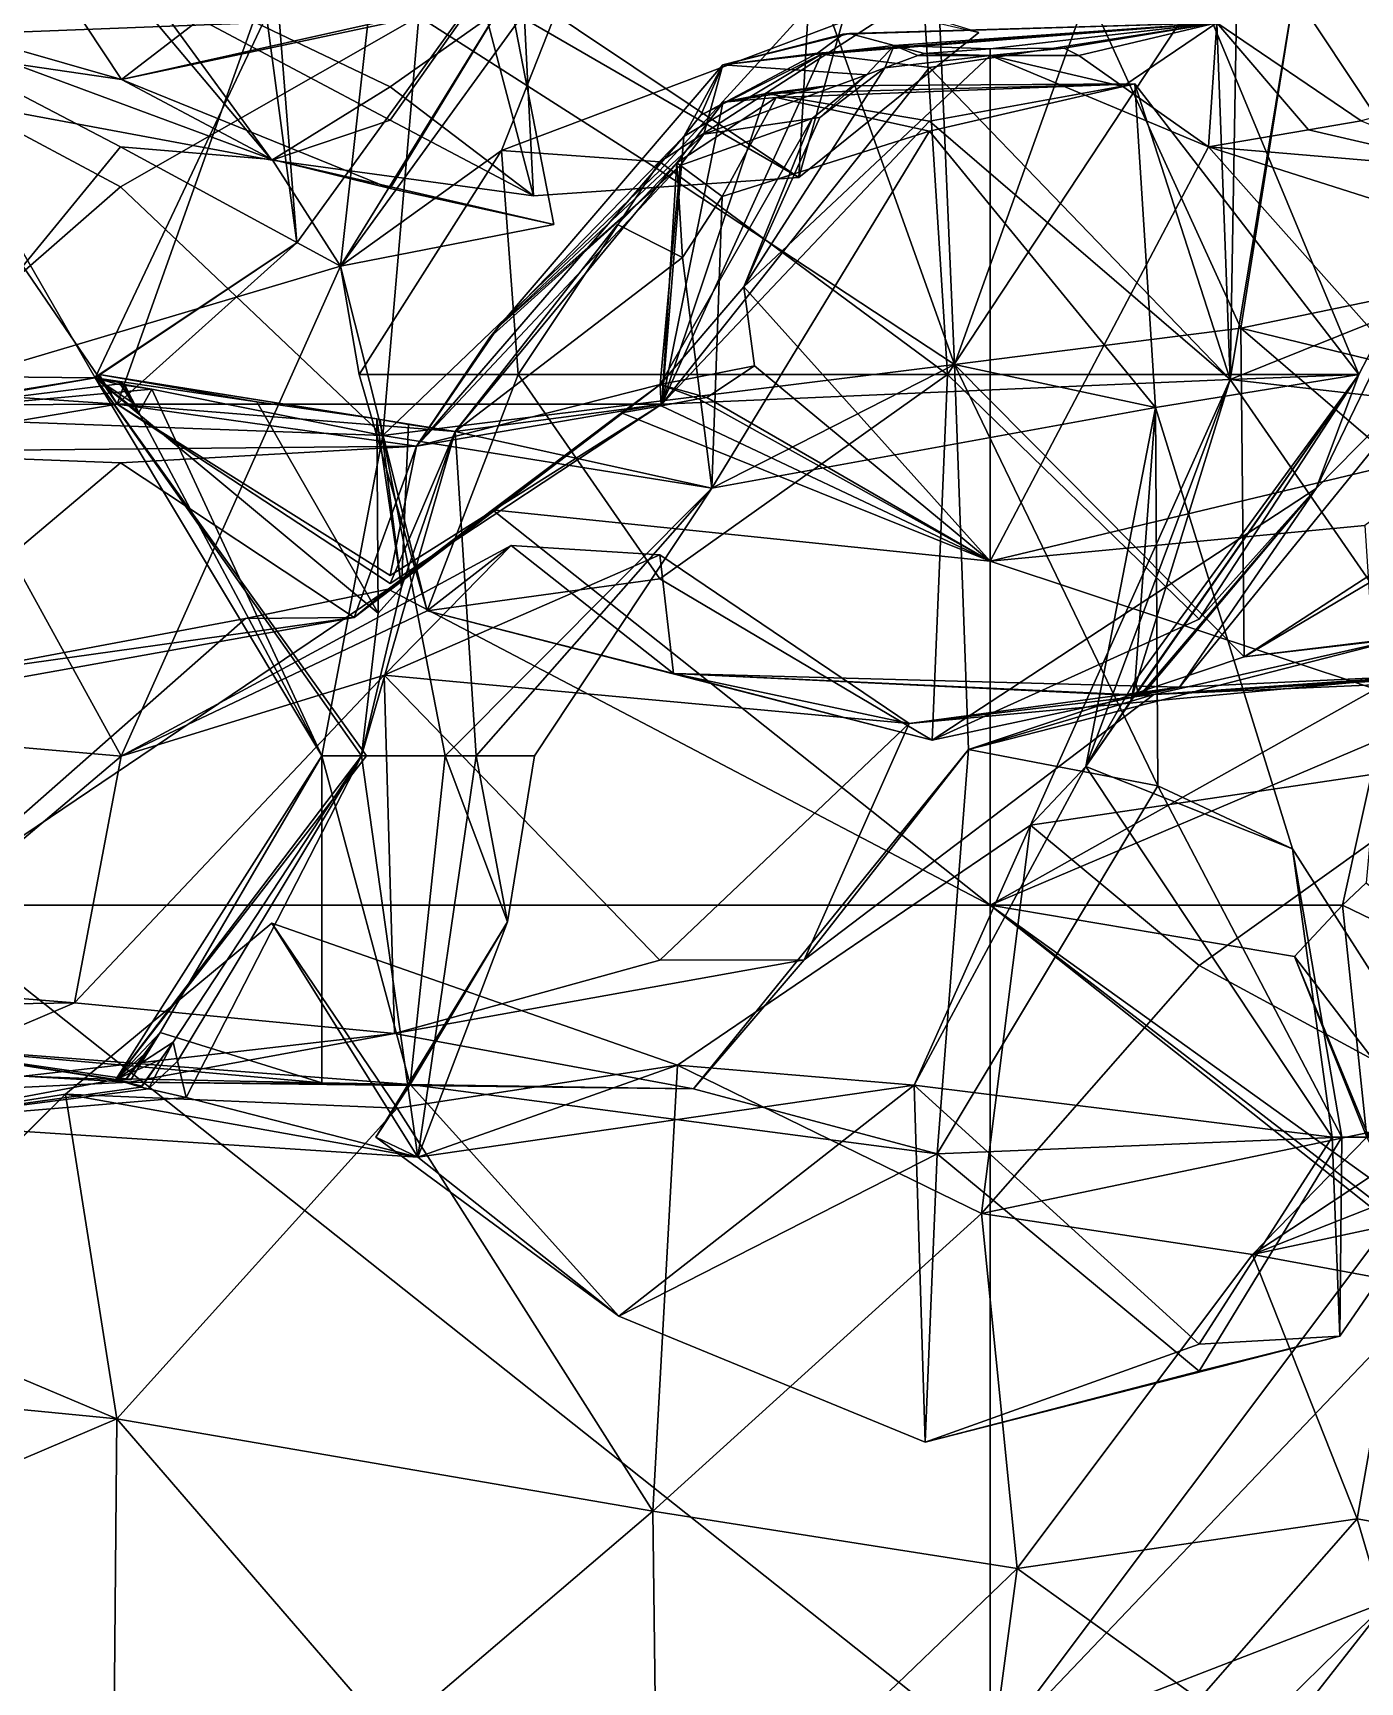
# Model space of a CAD drawing. Extents: x 290083 to 295691, y 4553739 to 4561622.
# Drawn here: x 294225.3 to 294287.3, y 4559273.5 to 4559350.5 of the extents above; entities that cross this region are included whole.
import ezdxf

# ---------------------------------------------------------------- set-up
doc = ezdxf.new("R2010")
doc.units = 0
doc.layers.add('Au_ppm_Pref_-_0_3', color=7, linetype='CONTINUOUS')

msp = doc.modelspace()

# ---------------------------------------------------------------- linework, layer by layer
at = {"layer": 'Au_ppm_Pref_-_0_3'}
for points in [[(294229.424, 4559348.327, 1853.054), (294216.811, 4559367.356, 1853.562), (294215.977, 4559352.185, 1847.342)], [(294229.424, 4559348.327, 1853.054), (294216.43, 4559350.221, 1858.135), (294216.811, 4559367.356, 1853.562)], [(294243.313, 4559351.262, 1858.649), (294229.424, 4559348.327, 1853.054), (294247.553, 4559362.281, 1853.069)], [(294247.517, 4559352.37, 1846.81), (294247.553, 4559362.281, 1853.069), (294229.424, 4559348.327, 1853.054)], [(294229.634, 4559353.88, 1817.091), (294213.847, 4559348.76, 1811.385), (294205.894, 4559356.478, 1816.879)], [(294229.117, 4559353.258, 1806.537), (294205.838, 4559356.217, 1806.048), (294213.847, 4559348.76, 1811.385)], [(294239.642, 4559339.604, 1840.707), (294247.171, 4559345.003, 1835.251), (294251.46, 4559355.916, 1838.547)], [(294241.072, 4559352.37, 1841.191), (294239.642, 4559339.604, 1840.707), (294251.46, 4559355.916, 1838.547)], [(294266.861, 4559352.455, 1835.106), (294251.46, 4559355.916, 1838.547), (294247.171, 4559345.003, 1835.251)], [(294212.635, 4559334.552, 1874.88), (294228.181, 4559334.393, 1871.577), (294216.301, 4559355, 1871.788)], [(294228.181, 4559334.393, 1871.577), (294236.687, 4559352.37, 1873.374), (294216.301, 4559355, 1871.788)], [(294229.634, 4559353.88, 1817.091), (294236.437, 4559344.556, 1811.494), (294213.847, 4559348.76, 1811.385)], [(294248.177, 4559352.37, 1814.424), (294241.962, 4559347.985, 1812.956), (294229.634, 4559353.88, 1817.091)], [(294236.437, 4559344.556, 1811.494), (294229.634, 4559353.88, 1817.091), (294241.962, 4559347.985, 1812.956)], [(294213.847, 4559348.76, 1811.385), (294236.437, 4559344.556, 1811.494), (294229.117, 4559353.258, 1806.537)], [(294236.437, 4559344.556, 1811.494), (294241.962, 4559346.423, 1809.512), (294229.117, 4559353.258, 1806.537)], [(294246.178, 4559352.37, 1809.507), (294229.117, 4559353.258, 1806.537), (294241.962, 4559346.423, 1809.512)], [(294220.013, 4559333.77, 1842.054), (294229.363, 4559345.182, 1843.587), (294215.977, 4559352.185, 1847.342)], [(294215.977, 4559352.185, 1847.342), (294236.462, 4559344.591, 1847.13), (294229.424, 4559348.327, 1853.054)], [(294236.462, 4559344.591, 1847.13), (294215.977, 4559352.185, 1847.342), (294229.363, 4559345.182, 1843.587)], [(294229.213, 4559333.154, 1882.296), (294217.065, 4559350.919, 1883.23), (294236.049, 4559352.37, 1879.978)], [(294228.181, 4559334.393, 1871.577), (294237.613, 4559340.702, 1876.827), (294236.687, 4559352.37, 1873.374)], [(294229.213, 4559333.154, 1882.296), (294236.049, 4559352.37, 1879.978), (294237.613, 4559340.702, 1876.827)], [(294229.424, 4559348.327, 1853.054), (294241.962, 4559343.243, 1850.172), (294247.517, 4559352.37, 1846.81)], [(294237.613, 4559340.702, 1876.827), (294236.049, 4559352.37, 1879.978), (294246.04, 4559352.37, 1876.827)], [(294237.613, 4559340.702, 1876.827), (294246.04, 4559352.37, 1876.827), (294236.687, 4559352.37, 1873.374)], [(294239.642, 4559339.604, 1840.707), (294247.517, 4559352.37, 1846.81), (294249.609, 4559341.556, 1847.13)], [(294247.517, 4559352.37, 1846.81), (294239.642, 4559339.604, 1840.707), (294241.072, 4559352.37, 1841.191)], [(294248.177, 4559352.37, 1814.424), (294248.661, 4559342.896, 1811.494), (294241.962, 4559347.985, 1812.956)], [(294249.609, 4559341.556, 1847.13), (294247.517, 4559352.37, 1846.81), (294241.962, 4559343.243, 1850.172)], [(294248.661, 4559342.896, 1811.494), (294246.178, 4559352.37, 1809.507), (294241.962, 4559346.423, 1809.512)], [(294262.134, 4559352.37, 1861.378), (294254.561, 4559344.079, 1862.184), (294243.313, 4559351.262, 1858.649)], [(294261.064, 4559343.749, 1811.494), (294263.464, 4559352.37, 1809.751), (294246.178, 4559352.37, 1809.507)], [(294261.064, 4559343.749, 1811.494), (294246.178, 4559352.37, 1809.507), (294248.661, 4559342.896, 1811.494)], [(294247.171, 4559345.003, 1835.251), (294254.561, 4559344.482, 1831.941), (294266.861, 4559352.455, 1835.106)], [(294248.177, 4559352.37, 1814.424), (294261.546, 4559352.37, 1814.141), (294261.064, 4559343.749, 1811.494)], [(294248.177, 4559352.37, 1814.424), (294261.064, 4559343.749, 1811.494), (294248.661, 4559342.896, 1811.494)], [(294254.561, 4559344.482, 1831.941), (294268.005, 4559334.552, 1831.701), (294266.861, 4559352.455, 1835.106)], [(294268.336, 4559335.017, 1864.589), (294254.561, 4559344.079, 1862.184), (294262.134, 4559352.37, 1861.378)], [(294261.546, 4559352.37, 1814.141), (294269.462, 4559350.526, 1811.574), (294261.064, 4559343.749, 1811.494)], [(294261.064, 4559343.749, 1811.494), (294269.462, 4559350.526, 1811.574), (294263.464, 4559352.37, 1809.751)], [(294268.336, 4559335.017, 1864.589), (294262.134, 4559352.37, 1861.378), (294267.588, 4559352.37, 1864.948)], [(294279.788, 4559352.427, 1829.214), (294266.861, 4559352.455, 1835.106), (294268.005, 4559334.552, 1831.701)], [(294268.336, 4559335.017, 1864.589), (294267.588, 4559352.37, 1864.948), (294274.563, 4559352.37, 1869.493)], [(294268.005, 4559334.552, 1831.701), (294287.218, 4559334.552, 1831.735), (294279.788, 4559352.427, 1829.214)], [(294281.711, 4559336.717, 1869.826), (294268.336, 4559335.017, 1864.589), (294274.563, 4559352.37, 1869.493)], [(294281.711, 4559336.717, 1869.826), (294274.563, 4559352.37, 1869.493), (294284.201, 4559352.37, 1877.262)], [(294287.218, 4559334.552, 1831.735), (294295.628, 4559350.737, 1834.765), (294279.788, 4559352.427, 1829.214)], [(294281.2, 4559334.321, 1882.884), (294281.524, 4559352.37, 1882.766), (294280.576, 4559350.967, 1888.668)], [(294281.524, 4559352.37, 1882.766), (294281.2, 4559334.321, 1882.884), (294284.201, 4559352.37, 1877.262)], [(294281.2, 4559334.321, 1882.884), (294293.03, 4559339.063, 1877.232), (294284.201, 4559352.37, 1877.262)], [(294281.711, 4559336.717, 1869.826), (294284.201, 4559352.37, 1877.262), (294293.03, 4559339.063, 1877.232)], [(294243.313, 4559351.262, 1858.649), (294229.363, 4559343.314, 1861.929), (294216.43, 4559350.221, 1858.135)], [(294243.313, 4559351.262, 1858.649), (294216.43, 4559350.221, 1858.135), (294229.424, 4559348.327, 1853.054)], [(294241.627, 4559331.694, 1863.763), (294229.363, 4559343.314, 1861.929), (294243.313, 4559351.262, 1858.649)], [(294243.313, 4559351.262, 1858.649), (294254.561, 4559344.079, 1862.184), (294241.627, 4559331.694, 1863.763)], [(294280.576, 4559350.967, 1888.668), (294304.593, 4559350.987, 1887.786), (294287.327, 4559346.394, 1892.401)], [(294209.024, 4559334.552, 1880.475), (294217.065, 4559350.919, 1883.23), (294229.213, 4559333.154, 1882.296)], [(294217.099, 4559332.594, 1864.597), (294216.43, 4559350.221, 1858.135), (294229.363, 4559343.314, 1861.929)], [(294257.513, 4559349.013, 1888.613), (294263.135, 4559350.442, 1888.632), (294263.42, 4559350.473, 1888.694)], [(294257.513, 4559349.013, 1888.613), (294263.42, 4559350.473, 1888.694), (294265.517, 4559349.919, 1890.295)], [(294263.135, 4559350.442, 1888.632), (294257.513, 4559349.013, 1888.613), (294261.933, 4559349.562, 1886.264)], [(294280.576, 4559350.967, 1888.668), (294261.933, 4559349.562, 1886.264), (294262.117, 4559349.508, 1886.098)], [(294280.576, 4559350.967, 1888.668), (294263.135, 4559350.442, 1888.632), (294261.933, 4559349.562, 1886.264)], [(294280.576, 4559350.967, 1888.668), (294262.117, 4559349.508, 1886.098), (294267.16, 4559348.881, 1883.929)], [(294280.576, 4559350.967, 1888.668), (294263.42, 4559350.473, 1888.694), (294263.135, 4559350.442, 1888.632)], [(294280.576, 4559350.967, 1888.668), (294265.517, 4559349.919, 1890.295), (294263.42, 4559350.473, 1888.694)], [(294265.517, 4559349.919, 1890.295), (294280.576, 4559350.967, 1888.668), (294270, 4559349.757, 1891.048)], [(294280.576, 4559350.967, 1888.668), (294267.16, 4559348.881, 1883.929), (294281.2, 4559334.321, 1882.884)], [(294273.445, 4559349.794, 1891.205), (294270, 4559349.757, 1891.048), (294280.576, 4559350.967, 1888.668)], [(294274.143, 4559349.446, 1891.24), (294273.445, 4559349.794, 1891.205), (294280.576, 4559350.967, 1888.668)], [(294276.197, 4559348.001, 1891.598), (294274.143, 4559349.446, 1891.24), (294280.576, 4559350.967, 1888.668)], [(294280.188, 4559345.178, 1892.305), (294276.197, 4559348.001, 1891.598), (294280.576, 4559350.967, 1888.668)], [(294280.576, 4559350.967, 1888.668), (294284.866, 4559345.98, 1892.365), (294280.188, 4559345.178, 1892.305)], [(294280.576, 4559350.967, 1888.668), (294287.327, 4559346.394, 1892.401), (294284.866, 4559345.98, 1892.365)], [(294291.906, 4559336.004, 1841.07), (294295.628, 4559350.737, 1834.765), (294285.224, 4559329.222, 1836.112)], [(294287.218, 4559334.552, 1831.735), (294285.224, 4559329.222, 1836.112), (294295.628, 4559350.737, 1834.765)], [(294262.117, 4559349.508, 1886.098), (294255.679, 4559345.663, 1887.099), (294254.663, 4559333.166, 1882.734)], [(294262.117, 4559349.508, 1886.098), (294254.663, 4559333.166, 1882.734), (294267.16, 4559348.881, 1883.929)], [(294262.117, 4559349.508, 1886.098), (294256.487, 4559346.666, 1887.171), (294255.679, 4559345.663, 1887.099)], [(294262.117, 4559349.508, 1886.098), (294261.933, 4559349.562, 1886.264), (294256.487, 4559346.666, 1887.171)], [(294257.513, 4559349.013, 1888.613), (294256.487, 4559346.666, 1887.171), (294261.933, 4559349.562, 1886.264)], [(294264.213, 4559348.543, 1891.822), (294257.513, 4559349.013, 1888.613), (294265.517, 4559349.919, 1890.295)], [(294265.072, 4559348.866, 1891.672), (294270, 4559349.446, 1891.051), (294258.486, 4559338.638, 1894.271)], [(294258.486, 4559338.638, 1894.271), (294270, 4559349.446, 1891.051), (294270, 4559325.823, 1895.47)], [(294264.213, 4559348.543, 1891.822), (294265.517, 4559349.919, 1890.295), (294265.072, 4559348.866, 1891.672)], [(294265.072, 4559348.866, 1891.672), (294265.517, 4559349.919, 1890.295), (294266.618, 4559349.446, 1891.403)], [(294265.072, 4559348.866, 1891.672), (294266.618, 4559349.446, 1891.403), (294270, 4559349.446, 1891.051)], [(294265.517, 4559349.919, 1890.295), (294270, 4559349.757, 1891.048), (294266.925, 4559349.547, 1891.37)], [(294266.618, 4559349.446, 1891.403), (294265.517, 4559349.919, 1890.295), (294266.925, 4559349.547, 1891.37)], [(294266.925, 4559349.547, 1891.37), (294270, 4559349.446, 1891.051), (294266.618, 4559349.446, 1891.403)], [(294270, 4559349.757, 1891.048), (294270, 4559349.446, 1891.051), (294266.925, 4559349.547, 1891.37)], [(294273.445, 4559349.794, 1891.205), (294270, 4559349.446, 1891.051), (294270, 4559349.757, 1891.048)], [(294270, 4559349.446, 1891.051), (294273.445, 4559349.794, 1891.205), (294274.143, 4559349.446, 1891.24)], [(294270, 4559349.446, 1891.051), (294274.143, 4559349.446, 1891.24), (294276.197, 4559348.001, 1891.598)], [(294270, 4559349.446, 1891.051), (294276.197, 4559348.001, 1891.598), (294280.188, 4559345.178, 1892.305)], [(294270, 4559349.446, 1891.051), (294280.188, 4559345.178, 1892.305), (294270, 4559325.823, 1895.47)], [(294257.513, 4559349.013, 1888.613), (294247.021, 4559336.773, 1888.668), (294255.679, 4559345.663, 1887.099)], [(294256.614, 4559345.771, 1890.715), (294247.021, 4559336.773, 1888.668), (294257.513, 4559349.013, 1888.613)], [(294267.16, 4559348.881, 1883.929), (294254.663, 4559333.166, 1882.734), (294281.2, 4559334.321, 1882.884)], [(294257.513, 4559349.013, 1888.613), (294255.679, 4559345.663, 1887.099), (294256.487, 4559346.666, 1887.171)], [(294264.213, 4559348.543, 1891.822), (294256.614, 4559345.771, 1890.715), (294257.513, 4559349.013, 1888.613)], [(294262.043, 4559346.559, 1892.419), (294265.072, 4559348.866, 1891.672), (294258.486, 4559338.638, 1894.271)], [(294262.043, 4559346.559, 1892.419), (294264.213, 4559348.543, 1891.822), (294265.072, 4559348.866, 1891.672)], [(294229.424, 4559348.327, 1853.054), (294236.462, 4559344.591, 1847.13), (294241.962, 4559343.243, 1850.172)], [(294248.661, 4559342.896, 1811.494), (294236.437, 4559344.556, 1811.494), (294241.962, 4559347.985, 1812.956)], [(294264.213, 4559348.543, 1891.822), (294261.679, 4559346.506, 1892.305), (294256.614, 4559345.771, 1890.715)], [(294259.997, 4559347.484, 1875.893), (294262.363, 4559348.029, 1876.827), (294257.534, 4559347.27, 1877.125)], [(294262.363, 4559348.029, 1876.827), (294259.527, 4559347.68, 1877.604), (294257.534, 4559347.27, 1877.125)], [(294259.527, 4559347.68, 1877.604), (294262.363, 4559348.029, 1876.827), (294276.758, 4559348.125, 1876.827)], [(294267.16, 4559346.385, 1880.771), (294259.527, 4559347.68, 1877.604), (294276.758, 4559348.125, 1876.827)], [(294276.758, 4559348.125, 1876.827), (294262.363, 4559348.029, 1876.827), (294259.997, 4559347.484, 1875.893)], [(294276.758, 4559348.125, 1876.827), (294259.997, 4559347.484, 1875.893), (294267.16, 4559345.915, 1873.039)], [(294261.679, 4559346.506, 1892.305), (294264.213, 4559348.543, 1891.822), (294262.043, 4559346.559, 1892.419)], [(294276.758, 4559348.125, 1876.827), (294281.2, 4559334.321, 1882.884), (294267.16, 4559346.385, 1880.771)], [(294276.758, 4559348.125, 1876.827), (294267.16, 4559345.915, 1873.039), (294277.711, 4559333.006, 1871.338)], [(294276.758, 4559348.125, 1876.827), (294287.212, 4559334.552, 1876.827), (294281.2, 4559334.321, 1882.884)], [(294287.212, 4559334.552, 1876.827), (294276.758, 4559348.125, 1876.827), (294277.711, 4559333.006, 1871.338)], [(294254.663, 4559333.166, 1882.734), (294257.5, 4559347.236, 1877.13), (294259.527, 4559347.68, 1877.604)], [(294254.663, 4559333.166, 1882.734), (294259.527, 4559347.68, 1877.604), (294267.16, 4559346.385, 1880.771)], [(294254.663, 4559333.166, 1882.734), (294255.353, 4559344.436, 1877.166), (294257.5, 4559347.236, 1877.13)], [(294259.997, 4559347.484, 1875.893), (294255.353, 4559344.436, 1877.166), (294257.471, 4559342.855, 1875.405)], [(294257.534, 4559347.27, 1877.125), (294255.353, 4559344.436, 1877.166), (294259.997, 4559347.484, 1875.893)], [(294257.534, 4559347.27, 1877.125), (294257.5, 4559347.236, 1877.13), (294255.353, 4559344.436, 1877.166)], [(294259.997, 4559347.484, 1875.893), (294257.471, 4559342.855, 1875.405), (294267.16, 4559345.915, 1873.039)], [(294257.534, 4559347.27, 1877.125), (294259.527, 4559347.68, 1877.604), (294257.5, 4559347.236, 1877.13)], [(294236.437, 4559344.556, 1811.494), (294248.661, 4559342.896, 1811.494), (294241.962, 4559346.423, 1809.512)], [(294254.586, 4559334.088, 1894.644), (294255.512, 4559344.306, 1890.892), (294261.679, 4559346.506, 1892.305)], [(294254.586, 4559334.088, 1894.644), (294261.679, 4559346.506, 1892.305), (294258.486, 4559338.638, 1894.271)], [(294281.2, 4559334.321, 1882.884), (294254.663, 4559333.166, 1882.734), (294267.16, 4559346.385, 1880.771)], [(294256.614, 4559345.771, 1890.715), (294261.679, 4559346.506, 1892.305), (294255.512, 4559344.306, 1890.892)], [(294261.679, 4559346.506, 1892.305), (294262.043, 4559346.559, 1892.419), (294258.486, 4559338.638, 1894.271)], [(294293, 4559344.085, 1893.084), (294284.866, 4559345.98, 1892.365), (294287.327, 4559346.394, 1892.401)], [(294255.679, 4559345.663, 1887.099), (294247.021, 4559336.773, 1888.668), (294243.204, 4559331.203, 1888.705)], [(294255.679, 4559345.663, 1887.099), (294243.204, 4559331.203, 1888.705), (294254.663, 4559333.166, 1882.734)], [(294256.614, 4559345.771, 1890.715), (294255.512, 4559344.306, 1890.892), (294247.021, 4559336.773, 1888.668)], [(294257.471, 4559342.855, 1875.405), (294256.99, 4559329.241, 1871.641), (294267.16, 4559345.915, 1873.039)], [(294267.16, 4559345.915, 1873.039), (294256.99, 4559329.241, 1871.641), (294277.711, 4559333.006, 1871.338)], [(294280.188, 4559345.178, 1892.305), (294284.866, 4559345.98, 1892.365), (294293, 4559344.085, 1893.084)], [(294220.013, 4559333.77, 1842.054), (294239.642, 4559339.604, 1840.707), (294229.363, 4559345.182, 1843.587)], [(294236.462, 4559344.591, 1847.13), (294229.363, 4559345.182, 1843.587), (294239.642, 4559339.604, 1840.707)], [(294247.171, 4559345.003, 1835.251), (294239.642, 4559339.604, 1840.707), (294240.526, 4559334.552, 1835.251)], [(294247.171, 4559345.003, 1835.251), (294240.526, 4559334.552, 1835.251), (294247.951, 4559334.552, 1832.135)], [(294247.171, 4559345.003, 1835.251), (294247.951, 4559334.552, 1832.135), (294254.561, 4559344.482, 1831.941)], [(294270, 4559325.823, 1895.47), (294280.188, 4559345.178, 1892.305), (294292.604, 4559331.234, 1895.47)], [(294280.188, 4559345.178, 1892.305), (294293, 4559344.085, 1893.084), (294295.755, 4559340.235, 1893.927)], [(294280.188, 4559345.178, 1892.305), (294295.755, 4559340.235, 1893.927), (294292.604, 4559331.234, 1895.47)], [(294236.462, 4559344.591, 1847.13), (294249.609, 4559341.556, 1847.13), (294241.962, 4559343.243, 1850.172)], [(294236.462, 4559344.591, 1847.13), (294239.642, 4559339.604, 1840.707), (294249.609, 4559341.556, 1847.13)], [(294268.336, 4559335.017, 1864.589), (294241.627, 4559331.694, 1863.763), (294254.561, 4559344.079, 1862.184)], [(294243.204, 4559331.203, 1888.705), (294246.61, 4559336.256, 1888.705), (294255.512, 4559344.306, 1890.892)], [(294243.204, 4559331.203, 1888.705), (294255.512, 4559344.306, 1890.892), (294254.586, 4559334.088, 1894.644)], [(294255.353, 4559344.436, 1877.166), (294245.002, 4559331.892, 1876.827), (294252.592, 4559341.554, 1876.827)], [(294254.663, 4559333.166, 1882.734), (294245.002, 4559331.892, 1876.827), (294255.353, 4559344.436, 1877.166)], [(294255.512, 4559344.306, 1890.892), (294246.61, 4559336.256, 1888.705), (294247.021, 4559336.773, 1888.668)], [(294254.561, 4559344.482, 1831.941), (294247.951, 4559334.552, 1832.135), (294268.005, 4559334.552, 1831.701)], [(294255.353, 4559344.436, 1877.166), (294252.592, 4559341.554, 1876.827), (294255.626, 4559340.006, 1875.26)], [(294257.471, 4559342.855, 1875.405), (294255.353, 4559344.436, 1877.166), (294255.626, 4559340.006, 1875.26)], [(294217.099, 4559332.594, 1864.597), (294229.363, 4559343.314, 1861.929), (294241.627, 4559331.694, 1863.763)], [(294255.626, 4559340.006, 1875.26), (294256.99, 4559329.241, 1871.641), (294257.471, 4559342.855, 1875.405)], [(294252.592, 4559341.554, 1876.827), (294245.002, 4559331.892, 1876.827), (294255.626, 4559340.006, 1875.26)], [(294228.181, 4559334.393, 1871.577), (294228.371, 4559334.552, 1876.827), (294237.613, 4559340.702, 1876.827)], [(294229.213, 4559333.154, 1882.296), (294237.613, 4559340.702, 1876.827), (294228.371, 4559334.552, 1876.827)], [(294220.013, 4559333.77, 1842.054), (294229.406, 4559316.723, 1841.178), (294239.642, 4559339.604, 1840.707)], [(294243.689, 4559323.506, 1836.695), (294239.642, 4559339.604, 1840.707), (294229.406, 4559316.723, 1841.178)], [(294243.689, 4559323.506, 1836.695), (294240.526, 4559334.552, 1835.251), (294239.642, 4559339.604, 1840.707)], [(294255.626, 4559340.006, 1875.26), (294245.002, 4559331.892, 1876.827), (294256.99, 4559329.241, 1871.641)], [(294302.79, 4559331.842, 1881.784), (294293.03, 4559339.063, 1877.232), (294281.2, 4559334.321, 1882.884)], [(294281.711, 4559336.717, 1869.826), (294293.03, 4559339.063, 1877.232), (294303.89, 4559331.317, 1871.138)], [(294258.987, 4559334.956, 1894.908), (294254.586, 4559334.088, 1894.644), (294258.486, 4559338.638, 1894.271)], [(294258.987, 4559334.956, 1894.908), (294258.486, 4559338.638, 1894.271), (294270, 4559325.823, 1895.47)], [(294243.204, 4559331.203, 1888.705), (294247.021, 4559336.773, 1888.668), (294246.61, 4559336.256, 1888.705)], [(294281.711, 4559336.717, 1869.826), (294281.866, 4559321.358, 1864.4), (294268.336, 4559335.017, 1864.589)], [(294281.711, 4559336.717, 1869.826), (294292.359, 4559327.567, 1867.276), (294281.866, 4559321.358, 1864.4)], [(294281.711, 4559336.717, 1869.826), (294303.89, 4559331.317, 1871.138), (294292.359, 4559327.567, 1867.276)], [(294291.906, 4559336.004, 1841.07), (294278.837, 4559319.94, 1841.824), (294290.66, 4559320.503, 1847.586)], [(294291.906, 4559336.004, 1841.07), (294285.224, 4559329.222, 1836.112), (294278.837, 4559319.94, 1841.824)], [(294241.627, 4559331.694, 1863.763), (294268.336, 4559335.017, 1864.589), (294256.99, 4559329.241, 1871.641)], [(294254.586, 4559334.088, 1894.644), (294258.987, 4559334.956, 1894.908), (294256.767, 4559333.472, 1895.417)], [(294256.767, 4559333.472, 1895.417), (294258.987, 4559334.956, 1894.908), (294270, 4559325.823, 1895.47)], [(294277.711, 4559333.006, 1871.338), (294256.99, 4559329.241, 1871.641), (294268.336, 4559335.017, 1864.589)], [(294277.711, 4559333.006, 1871.338), (294268.336, 4559335.017, 1864.589), (294277.832, 4559315.339, 1865.778)], [(294277.832, 4559315.339, 1865.778), (294268.336, 4559335.017, 1864.589), (294268.986, 4559317.031, 1859.379)], [(294268.336, 4559335.017, 1864.589), (294281.866, 4559321.358, 1864.4), (294268.986, 4559317.031, 1859.379)], [(294212.635, 4559334.552, 1874.88), (294204.66, 4559330.326, 1872.062), (294228.181, 4559334.393, 1871.577)], [(294217.099, 4559332.594, 1864.597), (294228.181, 4559334.393, 1871.577), (294204.66, 4559330.326, 1872.062)], [(294205.231, 4559333.043, 1882.766), (294209.024, 4559334.552, 1880.475), (294229.213, 4559333.154, 1882.296)], [(294229.21, 4559334.091, 1870.662), (294228.181, 4559334.393, 1871.577), (294217.099, 4559332.594, 1864.597)], [(294217.099, 4559332.594, 1864.597), (294230.826, 4559333.862, 1870.04), (294229.21, 4559334.091, 1870.662)], [(294228.181, 4559334.393, 1871.577), (294235.74, 4559333.269, 1873.936), (294228.371, 4559334.552, 1876.827)], [(294229.21, 4559334.091, 1870.662), (294229.466, 4559334.135, 1870.831), (294228.181, 4559334.393, 1871.577)], [(294229.993, 4559333.187, 1870.74), (294228.181, 4559334.393, 1871.577), (294229.466, 4559334.135, 1870.831)], [(294230.222, 4559332.775, 1870.7), (294228.181, 4559334.393, 1871.577), (294229.993, 4559333.187, 1870.74)], [(294238.78, 4559316.734, 1869.387), (294228.181, 4559334.393, 1871.577), (294230.222, 4559332.775, 1870.7)], [(294228.181, 4559334.393, 1871.577), (294241.406, 4559323.392, 1873.451), (294235.74, 4559333.269, 1873.936)], [(294240.625, 4559316.734, 1871.517), (294241.406, 4559323.392, 1873.451), (294228.181, 4559334.393, 1871.577)], [(294240.869, 4559316.734, 1870.887), (294240.625, 4559316.734, 1871.517), (294228.181, 4559334.393, 1871.577)], [(294238.78, 4559316.734, 1869.387), (294240.869, 4559316.734, 1870.887), (294228.181, 4559334.393, 1871.577)], [(294241.345, 4559332.469, 1876.618), (294241.5, 4559332.446, 1876.646), (294228.371, 4559334.552, 1876.827)], [(294235.74, 4559333.269, 1873.936), (294241.345, 4559332.469, 1876.618), (294228.371, 4559334.552, 1876.827)], [(294241.5, 4559332.446, 1876.646), (294245.002, 4559331.892, 1876.827), (294228.371, 4559334.552, 1876.827)], [(294229.213, 4559333.154, 1882.296), (294228.371, 4559334.552, 1876.827), (294245.002, 4559331.892, 1876.827)], [(294229.466, 4559334.135, 1870.831), (294229.21, 4559334.091, 1870.662), (294229.359, 4559334.112, 1870.742)], [(294229.363, 4559334.084, 1870.731), (294229.359, 4559334.112, 1870.742), (294229.21, 4559334.091, 1870.662)], [(294229.21, 4559334.091, 1870.662), (294230.826, 4559333.862, 1870.04), (294229.222, 4559334.09, 1870.659)], [(294229.363, 4559334.084, 1870.731), (294229.21, 4559334.091, 1870.662), (294229.222, 4559334.09, 1870.659)], [(294229.222, 4559334.09, 1870.659), (294230.826, 4559333.862, 1870.04), (294229.56, 4559334.073, 1870.632)], [(294229.56, 4559334.073, 1870.632), (294229.363, 4559334.084, 1870.731), (294229.222, 4559334.09, 1870.659)], [(294229.993, 4559333.187, 1870.74), (294229.466, 4559334.135, 1870.831), (294229.359, 4559334.112, 1870.742)], [(294229.993, 4559333.187, 1870.74), (294229.359, 4559334.112, 1870.742), (294229.363, 4559334.084, 1870.731)], [(294229.363, 4559334.084, 1870.731), (294229.56, 4559334.073, 1870.632), (294230.222, 4559332.775, 1870.7)], [(294230.222, 4559332.775, 1870.7), (294229.993, 4559333.187, 1870.74), (294229.363, 4559334.084, 1870.731)], [(294230.826, 4559333.862, 1870.04), (294230.222, 4559332.775, 1870.7), (294229.56, 4559334.073, 1870.632)], [(294240.286, 4559323.194, 1894.585), (294254.586, 4559334.088, 1894.644), (294252.777, 4559332.76, 1895.965)], [(294240.286, 4559323.194, 1894.585), (294243.204, 4559331.203, 1888.705), (294254.586, 4559334.088, 1894.644)], [(294243.689, 4559323.506, 1836.695), (294247.951, 4559334.552, 1832.135), (294240.526, 4559334.552, 1835.251)], [(294243.689, 4559323.506, 1836.695), (294254.561, 4559324.997, 1832.066), (294247.951, 4559334.552, 1832.135)], [(294268.005, 4559334.552, 1831.701), (294247.951, 4559334.552, 1832.135), (294254.561, 4559324.997, 1832.066)], [(294254.586, 4559334.088, 1894.644), (294254.62, 4559333.089, 1895.712), (294252.777, 4559332.76, 1895.965)], [(294267.284, 4559317.468, 1835.271), (294268.005, 4559334.552, 1831.701), (294254.561, 4559324.997, 1832.066)], [(294254.586, 4559334.088, 1894.644), (294256.767, 4559333.472, 1895.417), (294256.376, 4559333.403, 1895.47)], [(294256.376, 4559333.403, 1895.47), (294254.62, 4559333.089, 1895.712), (294254.586, 4559334.088, 1894.644)], [(294267.284, 4559317.468, 1835.271), (294279.76, 4559323.121, 1831.441), (294268.005, 4559334.552, 1831.701)], [(294268.005, 4559334.552, 1831.701), (294279.76, 4559323.121, 1831.441), (294287.218, 4559334.552, 1831.735)], [(294293.379, 4559316.69, 1883.806), (294281.2, 4559334.321, 1882.884), (294271.874, 4559313.5, 1881.622)], [(294281.2, 4559334.321, 1882.884), (294274.457, 4559316.231, 1875.526), (294271.874, 4559313.5, 1881.622)], [(294276.559, 4559319.302, 1875.782), (294274.457, 4559316.231, 1875.526), (294281.2, 4559334.321, 1882.884)], [(294276.894, 4559319.731, 1875.775), (294276.559, 4559319.302, 1875.782), (294287.212, 4559334.552, 1876.827)], [(294287.212, 4559334.552, 1876.827), (294276.559, 4559319.302, 1875.782), (294281.2, 4559334.321, 1882.884)], [(294287.212, 4559334.552, 1876.827), (294276.769, 4559320.251, 1875.501), (294276.894, 4559319.731, 1875.775)], [(294276.769, 4559320.251, 1875.501), (294287.212, 4559334.552, 1876.827), (294277.711, 4559333.006, 1871.338)], [(294285.224, 4559329.222, 1836.112), (294287.218, 4559334.552, 1831.735), (294279.76, 4559323.121, 1831.441)], [(294293.379, 4559316.69, 1883.806), (294302.79, 4559331.842, 1881.784), (294281.2, 4559334.321, 1882.884)], [(294220.013, 4559333.77, 1842.054), (294205.957, 4559318.759, 1842.711), (294229.406, 4559316.723, 1841.178)], [(294241.627, 4559331.694, 1863.763), (294230.826, 4559333.862, 1870.04), (294217.099, 4559332.594, 1864.597)], [(294238.78, 4559316.734, 1869.387), (294230.222, 4559332.775, 1870.7), (294230.826, 4559333.862, 1870.04)], [(294238.78, 4559316.734, 1869.387), (294230.826, 4559333.862, 1870.04), (294241.627, 4559331.694, 1863.763)], [(294235.74, 4559333.269, 1873.936), (294241.406, 4559323.392, 1873.451), (294241.345, 4559332.469, 1876.618)], [(294254.62, 4559333.089, 1895.712), (294256.376, 4559333.403, 1895.47), (294270, 4559325.823, 1895.47)], [(294256.376, 4559333.403, 1895.47), (294256.767, 4559333.472, 1895.417), (294270, 4559325.823, 1895.47)], [(294205.231, 4559333.043, 1882.766), (294229.213, 4559333.154, 1882.296), (294216.061, 4559330.934, 1888.533)], [(294243.204, 4559331.203, 1888.705), (294216.061, 4559330.934, 1888.533), (294229.213, 4559333.154, 1882.296)], [(294254.663, 4559333.166, 1882.734), (294241.962, 4559325.165, 1885.576), (294229.213, 4559333.154, 1882.296)], [(294254.663, 4559333.166, 1882.734), (294229.213, 4559333.154, 1882.296), (294241.962, 4559324.79, 1880.081)], [(294229.213, 4559333.154, 1882.296), (294241.962, 4559325.165, 1885.576), (294243.204, 4559331.203, 1888.705)], [(294245.002, 4559331.892, 1876.827), (294241.962, 4559324.79, 1880.081), (294229.213, 4559333.154, 1882.296)], [(294246.742, 4559328.22, 1897.443), (294240.286, 4559323.194, 1894.585), (294252.777, 4559332.76, 1895.965)], [(294254.663, 4559333.166, 1882.734), (294243.204, 4559331.203, 1888.705), (294241.962, 4559325.165, 1885.576)], [(294254.663, 4559333.166, 1882.734), (294241.962, 4559324.79, 1880.081), (294245.002, 4559331.892, 1876.827)], [(294246.742, 4559328.22, 1897.443), (294252.777, 4559332.76, 1895.965), (294270, 4559325.823, 1895.47)], [(294252.777, 4559332.76, 1895.965), (294254.62, 4559333.089, 1895.712), (294270, 4559325.823, 1895.47)], [(294274.457, 4559316.231, 1875.526), (294276.769, 4559320.251, 1875.501), (294277.711, 4559333.006, 1871.338)], [(294274.457, 4559316.231, 1875.526), (294277.711, 4559333.006, 1871.338), (294284.114, 4559312.398, 1870.887)], [(294277.711, 4559333.006, 1871.338), (294277.832, 4559315.339, 1865.778), (294284.114, 4559312.398, 1870.887)], [(294240.625, 4559316.734, 1871.517), (294245.002, 4559331.892, 1876.827), (294242.495, 4559324.612, 1874.135)], [(294240.625, 4559316.734, 1871.517), (294245.977, 4559316.734, 1872.78), (294245.002, 4559331.892, 1876.827)], [(294242.495, 4559324.612, 1874.135), (294241.345, 4559332.469, 1876.618), (294241.406, 4559323.392, 1873.451)], [(294241.345, 4559332.469, 1876.618), (294242.495, 4559324.612, 1874.135), (294241.5, 4559332.446, 1876.646)], [(294245.002, 4559331.892, 1876.827), (294241.5, 4559332.446, 1876.646), (294242.82, 4559332.217, 1876.145)], [(294242.495, 4559324.612, 1874.135), (294242.82, 4559332.217, 1876.145), (294241.5, 4559332.446, 1876.646)], [(294242.495, 4559324.612, 1874.135), (294245.002, 4559331.892, 1876.827), (294242.82, 4559332.217, 1876.145)], [(294245.977, 4559316.734, 1872.78), (294256.99, 4559329.241, 1871.641), (294245.002, 4559331.892, 1876.827)], [(294229.363, 4559330.423, 1893.268), (294216.061, 4559330.934, 1888.533), (294243.204, 4559331.203, 1888.705)], [(294229.363, 4559330.423, 1893.268), (294243.204, 4559331.203, 1888.705), (294240.286, 4559323.194, 1894.585)], [(294244.543, 4559316.734, 1869.671), (294238.78, 4559316.734, 1869.387), (294241.627, 4559331.694, 1863.763)], [(294244.543, 4559316.734, 1869.671), (294241.627, 4559331.694, 1863.763), (294256.99, 4559329.241, 1871.641)], [(294292.604, 4559331.234, 1895.47), (294287.502, 4559327.494, 1895.942), (294270, 4559325.823, 1895.47)], [(294229.363, 4559330.423, 1893.268), (294215.534, 4559318.767, 1894.8), (294216.061, 4559330.934, 1888.533)], [(294215.534, 4559318.767, 1894.8), (294229.363, 4559330.423, 1893.268), (294240.286, 4559323.194, 1894.585)], [(294248.714, 4559316.734, 1870.887), (294244.543, 4559316.734, 1869.671), (294256.99, 4559329.241, 1871.641)], [(294245.977, 4559316.734, 1872.78), (294248.714, 4559316.734, 1870.887), (294256.99, 4559329.241, 1871.641)], [(294267.284, 4559317.468, 1835.271), (294276.966, 4559319.54, 1840.763), (294285.224, 4559329.222, 1836.112)], [(294267.284, 4559317.468, 1835.271), (294285.224, 4559329.222, 1836.112), (294279.76, 4559323.121, 1831.441)], [(294285.224, 4559329.222, 1836.112), (294276.966, 4559319.54, 1840.763), (294277.136, 4559319.612, 1840.817)], [(294277.136, 4559319.612, 1840.817), (294278.837, 4559319.94, 1841.824), (294285.224, 4559329.222, 1836.112)], [(294241.881, 4559324.517, 1897.428), (294240.286, 4559323.194, 1894.585), (294246.742, 4559328.22, 1897.443)], [(294246.742, 4559328.22, 1897.443), (294270, 4559309.761, 1898.476), (294241.881, 4559324.517, 1897.428)], [(294270, 4559309.761, 1898.476), (294246.742, 4559328.22, 1897.443), (294270, 4559325.823, 1895.47)], [(294300.179, 4559323.493, 1864.948), (294292.359, 4559328.18, 1862.824), (294281.866, 4559321.358, 1864.4)], [(294281.866, 4559321.358, 1864.4), (294292.359, 4559328.18, 1862.824), (294289.541, 4559322.294, 1858.484)], [(294287.502, 4559327.494, 1895.942), (294287.989, 4559319.845, 1897.394), (294270, 4559325.823, 1895.47)], [(294292.359, 4559327.567, 1867.276), (294300.179, 4559323.493, 1864.948), (294281.866, 4559321.358, 1864.4)], [(294241.682, 4559320.504, 1847.398), (294247.614, 4559326.559, 1841.191), (294229.406, 4559316.723, 1841.178)], [(294243.689, 4559323.506, 1836.695), (294229.406, 4559316.723, 1841.178), (294247.614, 4559326.559, 1841.191)], [(294241.682, 4559320.504, 1847.398), (294254.561, 4559326.128, 1844.322), (294247.614, 4559326.559, 1841.191)], [(294243.689, 4559323.506, 1836.695), (294247.614, 4559326.559, 1841.191), (294255.204, 4559320.577, 1840.213)], [(294247.614, 4559326.559, 1841.191), (294254.561, 4559326.128, 1844.322), (294255.204, 4559320.577, 1840.213)], [(294241.682, 4559320.504, 1847.398), (294266.216, 4559318.251, 1847.296), (294254.561, 4559326.128, 1844.322)], [(294266.216, 4559318.251, 1847.296), (294255.204, 4559320.577, 1840.213), (294254.561, 4559326.128, 1844.322)], [(294270, 4559309.761, 1898.476), (294270, 4559325.823, 1895.47), (294287.989, 4559319.845, 1897.394)], [(294243.689, 4559323.506, 1836.695), (294267.284, 4559317.468, 1835.271), (294254.561, 4559324.997, 1832.066)], [(294235.202, 4559323.156, 1897.308), (294241.881, 4559324.517, 1897.428), (294220, 4559309.761, 1897.309)], [(294241.881, 4559324.517, 1897.428), (294270, 4559309.761, 1898.476), (294220, 4559309.761, 1897.309)], [(294235.202, 4559323.156, 1897.308), (294240.286, 4559323.194, 1894.585), (294241.881, 4559324.517, 1897.428)], [(294240.625, 4559316.734, 1871.517), (294242.495, 4559324.612, 1874.135), (294241.406, 4559323.392, 1873.451)], [(294243.689, 4559323.506, 1836.695), (294255.204, 4559320.577, 1840.213), (294267.284, 4559317.468, 1835.271)], [(294240.286, 4559323.194, 1894.585), (294221.007, 4559320.492, 1897.048), (294215.534, 4559318.767, 1894.8)], [(294221.007, 4559320.492, 1897.048), (294235.202, 4559323.156, 1897.308), (294220, 4559309.761, 1897.309)], [(294240.286, 4559323.194, 1894.585), (294235.202, 4559323.156, 1897.308), (294221.007, 4559320.492, 1897.048)], [(294289.541, 4559322.294, 1858.484), (294268.986, 4559317.031, 1859.379), (294281.866, 4559321.358, 1864.4)], [(294277.633, 4559319.597, 1853.215), (294268.986, 4559317.031, 1859.379), (294289.541, 4559322.294, 1858.484)], [(294302.17, 4559320.676, 1853.069), (294277.633, 4559319.597, 1853.215), (294289.541, 4559322.294, 1858.484)], [(294241.682, 4559320.504, 1847.398), (294227.228, 4559305.202, 1848.219), (294242.168, 4559303.772, 1853.617)], [(294241.682, 4559320.504, 1847.398), (294229.406, 4559316.723, 1841.178), (294227.228, 4559305.202, 1848.219)], [(294241.682, 4559320.504, 1847.398), (294242.168, 4559303.772, 1853.617), (294254.561, 4559307.188, 1849.887)], [(294241.682, 4559320.504, 1847.398), (294254.561, 4559307.188, 1849.887), (294266.216, 4559318.251, 1847.296)], [(294276.966, 4559319.54, 1840.763), (294255.204, 4559320.577, 1840.213), (294276.675, 4559319.584, 1840.818)], [(294267.284, 4559317.468, 1835.271), (294255.204, 4559320.577, 1840.213), (294276.966, 4559319.54, 1840.763)], [(294276.675, 4559319.584, 1840.818), (294255.204, 4559320.577, 1840.213), (294278.837, 4559319.94, 1841.824)], [(294266.216, 4559318.251, 1847.296), (294278.837, 4559319.94, 1841.824), (294255.204, 4559320.577, 1840.213)], [(294277.633, 4559319.597, 1853.215), (294290.66, 4559320.503, 1847.586), (294266.216, 4559318.251, 1847.296)], [(294266.216, 4559318.251, 1847.296), (294290.66, 4559320.503, 1847.586), (294278.837, 4559319.94, 1841.824)], [(294274.457, 4559316.231, 1875.526), (294276.613, 4559319.328, 1875.746), (294276.769, 4559320.251, 1875.501)], [(294276.559, 4559319.302, 1875.782), (294276.769, 4559320.251, 1875.501), (294276.613, 4559319.328, 1875.746)], [(294276.559, 4559319.302, 1875.782), (294276.894, 4559319.731, 1875.775), (294276.769, 4559320.251, 1875.501)], [(294302.17, 4559320.676, 1853.069), (294293.459, 4559320.545, 1848.919), (294277.633, 4559319.597, 1853.215)], [(294277.633, 4559319.597, 1853.215), (294293.459, 4559320.545, 1848.919), (294290.17, 4559320.418, 1848.648)], [(294290.17, 4559320.418, 1848.648), (294290.66, 4559320.503, 1847.586), (294277.633, 4559319.597, 1853.215)], [(294261.302, 4559307.202, 1853.069), (294268.986, 4559317.031, 1859.379), (294277.633, 4559319.597, 1853.215)], [(294277.633, 4559319.597, 1853.215), (294266.216, 4559318.251, 1847.296), (294261.302, 4559307.202, 1853.069)], [(294288.163, 4559317.478, 1897.836), (294270, 4559309.761, 1898.476), (294287.989, 4559319.845, 1897.394)], [(294277.143, 4559319.577, 1840.864), (294276.675, 4559319.584, 1840.818), (294278.837, 4559319.94, 1841.824)], [(294277.143, 4559319.577, 1840.864), (294277.136, 4559319.612, 1840.817), (294276.675, 4559319.584, 1840.818)], [(294276.675, 4559319.584, 1840.818), (294277.136, 4559319.612, 1840.817), (294276.966, 4559319.54, 1840.763)], [(294278.837, 4559319.94, 1841.824), (294277.136, 4559319.612, 1840.817), (294277.143, 4559319.577, 1840.864)], [(294205.957, 4559318.759, 1842.711), (294216.764, 4559306.038, 1843.565), (294229.406, 4559316.723, 1841.178)], [(294276.613, 4559319.328, 1875.746), (294274.457, 4559316.231, 1875.526), (294276.559, 4559319.302, 1875.782)], [(294261.302, 4559307.202, 1853.069), (294266.216, 4559318.251, 1847.296), (294254.561, 4559307.188, 1849.887)], [(294286.46, 4559309.761, 1899.179), (294270, 4559309.761, 1898.476), (294288.163, 4559317.478, 1897.836)], [(294287.564, 4559310.803, 1899.036), (294286.46, 4559309.761, 1899.179), (294288.163, 4559317.478, 1897.836)], [(294216.764, 4559306.038, 1843.565), (294227.228, 4559305.202, 1848.219), (294229.406, 4559316.723, 1841.178)], [(294229.152, 4559301.618, 1870.568), (294238.78, 4559316.734, 1869.387), (294231.218, 4559303.806, 1870.132)], [(294231.828, 4559303.363, 1871.207), (294240.625, 4559316.734, 1871.517), (294229.152, 4559301.618, 1870.568)], [(294240.625, 4559316.734, 1871.517), (294240.869, 4559316.734, 1870.887), (294229.152, 4559301.618, 1870.568)], [(294240.869, 4559316.734, 1870.887), (294238.78, 4559316.734, 1869.387), (294229.152, 4559301.618, 1870.568)], [(294231.218, 4559303.806, 1870.132), (294238.78, 4559316.734, 1869.387), (294238.77, 4559301.457, 1866.739)], [(294232.035, 4559302.479, 1871.496), (294240.625, 4559316.734, 1871.517), (294231.828, 4559303.363, 1871.207)], [(294232.433, 4559300.773, 1872.052), (294240.625, 4559316.734, 1871.517), (294232.035, 4559302.479, 1871.496)], [(294243.253, 4559297.99, 1876.943), (294240.625, 4559316.734, 1871.517), (294232.433, 4559300.773, 1872.052)], [(294238.77, 4559301.457, 1866.739), (294238.78, 4559316.734, 1869.387), (294242.895, 4559301.388, 1865.097)], [(294238.78, 4559316.734, 1869.387), (294244.543, 4559316.734, 1869.671), (294242.895, 4559301.388, 1865.097)], [(294243.253, 4559297.99, 1876.943), (294245.977, 4559316.734, 1872.78), (294240.625, 4559316.734, 1871.517)], [(294244.543, 4559316.734, 1869.671), (294247.448, 4559308.976, 1870.887), (294242.895, 4559301.388, 1865.097)], [(294247.448, 4559308.976, 1870.887), (294245.977, 4559316.734, 1872.78), (294243.253, 4559297.99, 1876.943)], [(294247.448, 4559308.976, 1870.887), (294244.543, 4559316.734, 1869.671), (294248.714, 4559316.734, 1870.887)], [(294248.714, 4559316.734, 1870.887), (294245.977, 4559316.734, 1872.78), (294247.448, 4559308.976, 1870.887)], [(294267.524, 4559298.151, 1864.612), (294268.986, 4559317.031, 1859.379), (294256.136, 4559301.179, 1859.323)], [(294256.136, 4559301.179, 1859.323), (294268.986, 4559317.031, 1859.379), (294261.302, 4559307.202, 1853.069)], [(294277.832, 4559315.339, 1865.778), (294268.986, 4559317.031, 1859.379), (294267.524, 4559298.151, 1864.612)], [(294293.379, 4559316.69, 1883.806), (294271.874, 4559313.5, 1881.622), (294279.76, 4559306.935, 1885.439)], [(294293.379, 4559316.69, 1883.806), (294279.76, 4559306.935, 1885.439), (294292.358, 4559300.12, 1889.427)], [(294266.448, 4559301.355, 1876.413), (294271.874, 4559313.5, 1881.622), (294274.457, 4559316.231, 1875.526)], [(294274.457, 4559316.231, 1875.526), (294285.972, 4559298.916, 1873.816), (294266.448, 4559301.355, 1876.413)], [(294274.457, 4559316.231, 1875.526), (294284.114, 4559312.398, 1870.887), (294285.972, 4559298.916, 1873.816)], [(294286.424, 4559298.916, 1867.746), (294277.832, 4559315.339, 1865.778), (294267.524, 4559298.151, 1864.612)], [(294284.114, 4559312.398, 1870.887), (294277.832, 4559315.339, 1865.778), (294286.424, 4559298.916, 1867.746)], [(294255.391, 4559302.29, 1883.209), (294269.589, 4559295.358, 1887.622), (294271.874, 4559313.5, 1881.622)], [(294271.874, 4559313.5, 1881.622), (294266.448, 4559301.355, 1876.413), (294255.391, 4559302.29, 1883.209)], [(294269.589, 4559295.358, 1887.622), (294279.76, 4559306.935, 1885.439), (294271.874, 4559313.5, 1881.622)], [(294285.972, 4559298.916, 1873.816), (294284.114, 4559312.398, 1870.887), (294292.712, 4559298.916, 1870.887)], [(294292.712, 4559298.916, 1870.887), (294284.114, 4559312.398, 1870.887), (294286.424, 4559298.916, 1867.746)], [(294292.359, 4559306.908, 1897.92), (294286.46, 4559309.761, 1899.179), (294287.564, 4559310.803, 1899.036)], [(294220, 4559309.761, 1897.309), (294270, 4559309.761, 1898.476), (294270, 4559270.076, 1905.078)], [(294270, 4559270.076, 1905.078), (294220, 4559270.076, 1903.216), (294220, 4559309.761, 1897.309)], [(294270, 4559270.076, 1905.078), (294270, 4559309.761, 1898.476), (294288.658, 4559294.952, 1901.573)], [(294288.636, 4559295.408, 1901.502), (294288.658, 4559294.952, 1901.573), (294270, 4559309.761, 1898.476)], [(294286.46, 4559309.761, 1899.179), (294284.215, 4559307.362, 1899.456), (294270, 4559309.761, 1898.476)], [(294284.215, 4559307.362, 1899.456), (294288.787, 4559296.246, 1901.378), (294270, 4559309.761, 1898.476)], [(294270, 4559309.761, 1898.476), (294288.787, 4559296.246, 1901.378), (294288.636, 4559295.408, 1901.502)], [(294286.46, 4559309.761, 1899.179), (294287.594, 4559298.916, 1898.338), (294284.215, 4559307.362, 1899.456)], [(294292.359, 4559306.908, 1897.92), (294287.594, 4559298.916, 1898.338), (294286.46, 4559309.761, 1899.179)], [(294236.437, 4559308.92, 1882.766), (294226.806, 4559300.927, 1883.473), (294242.298, 4559300.284, 1889.057)], [(294236.437, 4559308.92, 1882.766), (294243.253, 4559297.99, 1876.943), (294226.806, 4559300.927, 1883.473)], [(294236.437, 4559308.92, 1882.766), (294242.298, 4559300.284, 1889.057), (294255.391, 4559302.29, 1883.209)], [(294236.437, 4559308.92, 1882.766), (294255.391, 4559302.29, 1883.209), (294243.253, 4559297.99, 1876.943)], [(294247.448, 4559308.976, 1870.887), (294243.253, 4559297.99, 1876.943), (294241.302, 4559298.916, 1870.887)], [(294247.448, 4559308.976, 1870.887), (294241.302, 4559298.916, 1870.887), (294242.895, 4559301.388, 1865.097)], [(294256.136, 4559301.179, 1859.323), (294261.302, 4559307.202, 1853.069), (294242.168, 4559303.772, 1853.617)], [(294261.302, 4559307.202, 1853.069), (294254.561, 4559307.188, 1849.887), (294242.168, 4559303.772, 1853.617)], [(294284.215, 4559307.362, 1899.456), (294288.84, 4559301.302, 1900.595), (294288.787, 4559296.246, 1901.378)], [(294284.215, 4559307.362, 1899.456), (294287.594, 4559298.916, 1898.338), (294288.84, 4559301.302, 1900.595)], [(294279.76, 4559306.935, 1885.439), (294269.589, 4559295.358, 1887.622), (294292.358, 4559300.12, 1889.427)], [(294206.933, 4559304.867, 1847.809), (294227.228, 4559305.202, 1848.219), (294216.764, 4559306.038, 1843.565)], [(294227.228, 4559305.202, 1848.219), (294206.933, 4559304.867, 1847.809), (294217.096, 4559300.893, 1852.928)], [(294242.168, 4559303.772, 1853.617), (294227.228, 4559305.202, 1848.219), (294217.096, 4559300.893, 1852.928)], [(294204.561, 4559302.502, 1871.896), (294229.152, 4559301.618, 1870.568), (294218.562, 4559303.251, 1864.713)], [(294205.499, 4559302.856, 1858.324), (294218.562, 4559303.251, 1864.713), (294229.796, 4559301.488, 1858.975)], [(294229.796, 4559301.488, 1858.975), (294242.168, 4559303.772, 1853.617), (294217.096, 4559300.893, 1852.928)], [(294229.628, 4559301.65, 1870.101), (294238.77, 4559301.457, 1866.739), (294218.562, 4559303.251, 1864.713)], [(294229.152, 4559301.618, 1870.568), (294229.628, 4559301.65, 1870.101), (294218.562, 4559303.251, 1864.713)], [(294242.895, 4559301.388, 1865.097), (294218.562, 4559303.251, 1864.713), (294238.77, 4559301.457, 1866.739)], [(294218.562, 4559303.251, 1864.713), (294242.895, 4559301.388, 1865.097), (294229.796, 4559301.488, 1858.975)], [(294230.744, 4559303.041, 1870.186), (294229.152, 4559301.618, 1870.568), (294231.218, 4559303.806, 1870.132)], [(294231.26, 4559302.553, 1871.175), (294231.828, 4559303.363, 1871.207), (294229.152, 4559301.618, 1870.568)], [(294229.628, 4559301.65, 1870.101), (294230.744, 4559303.041, 1870.186), (294231.218, 4559303.806, 1870.132)], [(294231.218, 4559303.806, 1870.132), (294238.77, 4559301.457, 1866.739), (294229.628, 4559301.65, 1870.101)], [(294229.796, 4559301.488, 1858.975), (294256.136, 4559301.179, 1859.323), (294242.168, 4559303.772, 1853.617)], [(294230.318, 4559301.265, 1871.22), (294231.828, 4559303.363, 1871.207), (294231.26, 4559302.553, 1871.175)], [(294231.828, 4559303.363, 1871.207), (294230.318, 4559301.265, 1871.22), (294230.672, 4559301.183, 1871.359)], [(294232.035, 4559302.479, 1871.496), (294231.828, 4559303.363, 1871.207), (294230.672, 4559301.183, 1871.359)], [(294218.432, 4559299.609, 1876.951), (294229.152, 4559301.618, 1870.568), (294204.561, 4559302.502, 1871.896)], [(294205.499, 4559302.856, 1858.324), (294229.796, 4559301.488, 1858.975), (294217.096, 4559300.893, 1852.928)], [(294229.856, 4559301.606, 1870.288), (294229.152, 4559301.618, 1870.568), (294230.744, 4559303.041, 1870.186)], [(294230.382, 4559301.301, 1871.124), (294231.26, 4559302.553, 1871.175), (294229.152, 4559301.618, 1870.568)], [(294229.644, 4559301.647, 1870.114), (294230.744, 4559303.041, 1870.186), (294229.628, 4559301.65, 1870.101)], [(294229.856, 4559301.606, 1870.288), (294230.744, 4559303.041, 1870.186), (294229.644, 4559301.647, 1870.114)], [(294230.318, 4559301.265, 1871.22), (294231.26, 4559302.553, 1871.175), (294230.331, 4559301.272, 1871.201)], [(294231.26, 4559302.553, 1871.175), (294230.382, 4559301.301, 1871.124), (294230.331, 4559301.272, 1871.201)], [(294232.433, 4559300.773, 1872.052), (294232.035, 4559302.479, 1871.496), (294230.672, 4559301.183, 1871.359)], [(294255.391, 4559302.29, 1883.209), (294242.298, 4559300.284, 1889.057), (294254.236, 4559281.45, 1888.534)], [(294255.391, 4559302.29, 1883.209), (294266.448, 4559301.355, 1876.413), (294243.253, 4559297.99, 1876.943)], [(294269.589, 4559295.358, 1887.622), (294255.391, 4559302.29, 1883.209), (294254.236, 4559281.45, 1888.534)], [(294226.806, 4559300.927, 1883.473), (294212.676, 4559286.879, 1882.766), (294216.764, 4559291.018, 1886.073)], [(294226.806, 4559300.927, 1883.473), (294218.432, 4559299.609, 1876.951), (294212.676, 4559286.879, 1882.766)], [(294226.806, 4559300.927, 1883.473), (294216.764, 4559291.018, 1886.073), (294229.198, 4559285.766, 1890.184)], [(294218.432, 4559299.609, 1876.951), (294230.318, 4559301.265, 1871.22), (294229.152, 4559301.618, 1870.568)], [(294218.432, 4559299.609, 1876.951), (294230.672, 4559301.183, 1871.359), (294230.318, 4559301.265, 1871.22)], [(294230.672, 4559301.183, 1871.359), (294218.432, 4559299.609, 1876.951), (294232.433, 4559300.773, 1872.052)], [(294226.806, 4559300.927, 1883.473), (294243.253, 4559297.99, 1876.943), (294218.432, 4559299.609, 1876.951)], [(294226.806, 4559300.927, 1883.473), (294229.198, 4559285.766, 1890.184), (294242.298, 4559300.284, 1889.057)], [(294229.152, 4559301.618, 1870.568), (294229.644, 4559301.647, 1870.114), (294229.628, 4559301.65, 1870.101)], [(294229.152, 4559301.618, 1870.568), (294229.856, 4559301.606, 1870.288), (294229.644, 4559301.647, 1870.114)], [(294229.152, 4559301.618, 1870.568), (294230.331, 4559301.272, 1871.201), (294230.382, 4559301.301, 1871.124)], [(294229.152, 4559301.618, 1870.568), (294230.318, 4559301.265, 1871.22), (294230.331, 4559301.272, 1871.201)], [(294242.895, 4559301.388, 1865.097), (294256.136, 4559301.179, 1859.323), (294229.796, 4559301.488, 1858.975)], [(294241.302, 4559298.916, 1870.887), (294252.646, 4559290.561, 1870.894), (294242.895, 4559301.388, 1865.097)], [(294242.895, 4559301.388, 1865.097), (294252.646, 4559290.561, 1870.894), (294267.524, 4559298.151, 1864.612)], [(294242.895, 4559301.388, 1865.097), (294267.524, 4559298.151, 1864.612), (294256.136, 4559301.179, 1859.323)], [(294266.448, 4559301.355, 1876.413), (294252.646, 4559290.561, 1870.894), (294243.253, 4559297.99, 1876.943)], [(294266.448, 4559301.355, 1876.413), (294266.954, 4559284.671, 1870.21), (294252.646, 4559290.561, 1870.894)], [(294285.972, 4559298.916, 1873.816), (294279.76, 4559289.261, 1874.105), (294266.448, 4559301.355, 1876.413)], [(294266.448, 4559301.355, 1876.413), (294279.76, 4559289.261, 1874.105), (294266.954, 4559284.671, 1870.21)], [(294218.432, 4559299.609, 1876.951), (294243.253, 4559297.99, 1876.943), (294232.433, 4559300.773, 1872.052)], [(294229.198, 4559285.766, 1890.184), (294254.236, 4559281.45, 1888.534), (294242.298, 4559300.284, 1889.057)], [(294292.358, 4559300.12, 1889.427), (294269.589, 4559295.358, 1887.622), (294282.242, 4559293.449, 1893.993)], [(294282.242, 4559293.449, 1893.993), (294298.911, 4559290.364, 1894.645), (294292.358, 4559300.12, 1889.427)], [(294241.302, 4559298.916, 1870.887), (294243.253, 4559297.99, 1876.943), (294252.646, 4559290.561, 1870.894)], [(294279.76, 4559287.994, 1867.247), (294286.424, 4559298.916, 1867.746), (294267.524, 4559298.151, 1864.612)], [(294286.33, 4559289.625, 1870.887), (294279.76, 4559289.261, 1874.105), (294285.972, 4559298.916, 1873.816)], [(294286.33, 4559289.625, 1870.887), (294286.424, 4559298.916, 1867.746), (294279.76, 4559287.994, 1867.247)], [(294282.242, 4559293.449, 1893.993), (294289.6, 4559295.014, 1900.584), (294287.594, 4559298.916, 1898.338)], [(294282.242, 4559293.449, 1893.993), (294287.594, 4559298.916, 1898.338), (294296.139, 4559298.916, 1898.802)], [(294282.242, 4559293.449, 1893.993), (294296.139, 4559298.916, 1898.802), (294298.911, 4559290.364, 1894.645)], [(294286.33, 4559289.625, 1870.887), (294285.972, 4559298.916, 1873.816), (294292.712, 4559298.916, 1870.887)], [(294286.33, 4559289.625, 1870.887), (294292.712, 4559298.916, 1870.887), (294286.424, 4559298.916, 1867.746)], [(294267.524, 4559298.151, 1864.612), (294252.646, 4559290.561, 1870.894), (294266.954, 4559284.671, 1870.21)], [(294266.954, 4559284.671, 1870.21), (294279.76, 4559287.994, 1867.247), (294267.524, 4559298.151, 1864.612)], [(294269.589, 4559295.358, 1887.622), (294254.236, 4559281.45, 1888.534), (294271.26, 4559278.775, 1893.979)], [(294269.589, 4559295.358, 1887.622), (294271.26, 4559278.775, 1893.979), (294282.242, 4559293.449, 1893.993)], [(294288.658, 4559294.952, 1901.573), (294288.859, 4559289.853, 1902.429), (294270, 4559270.076, 1905.078)], [(294282.242, 4559293.449, 1893.993), (294287.133, 4559281.098, 1897.108), (294289.6, 4559295.014, 1900.584)], [(294302.972, 4559278.237, 1898.694), (294289.6, 4559295.014, 1900.584), (294287.133, 4559281.098, 1897.108)], [(294271.26, 4559278.775, 1893.979), (294287.133, 4559281.098, 1897.108), (294282.242, 4559293.449, 1893.993)], [(294207.267, 4559287.896, 1887.902), (294229.198, 4559285.766, 1890.184), (294216.764, 4559291.018, 1886.073)], [(294286.33, 4559289.625, 1870.887), (294266.954, 4559284.671, 1870.21), (294279.76, 4559289.261, 1874.105)], [(294286.33, 4559289.625, 1870.887), (294279.76, 4559287.994, 1867.247), (294266.954, 4559284.671, 1870.21)], [(294288.859, 4559289.853, 1902.429), (294288.607, 4559277.272, 1904.513), (294270, 4559270.076, 1905.078)], [(294207.267, 4559287.896, 1887.902), (294215.606, 4559279.974, 1893.795), (294229.198, 4559285.766, 1890.184)], [(294229.198, 4559285.766, 1890.184), (294215.606, 4559279.974, 1893.795), (294229.006, 4559264.779, 1895.336)], [(294229.198, 4559285.766, 1890.184), (294229.006, 4559264.779, 1895.336), (294241.962, 4559270.981, 1891.272)], [(294241.962, 4559270.981, 1891.272), (294254.236, 4559281.45, 1888.534), (294229.198, 4559285.766, 1890.184)], [(294254.472, 4559262.643, 1894.525), (294254.236, 4559281.45, 1888.534), (294241.962, 4559270.981, 1891.272)], [(294271.26, 4559278.775, 1893.979), (294254.236, 4559281.45, 1888.534), (294254.472, 4559262.643, 1894.525)], [(294287.133, 4559281.098, 1897.108), (294271.26, 4559278.775, 1893.979), (294279.76, 4559272.676, 1897.777)], [(294287.133, 4559281.098, 1897.108), (294279.76, 4559272.676, 1897.777), (294292.368, 4559263.302, 1900.549)], [(294292.368, 4559263.302, 1900.549), (294302.972, 4559278.237, 1898.694), (294287.133, 4559281.098, 1897.108)], [(294229.006, 4559264.779, 1895.336), (294215.606, 4559279.974, 1893.795), (294215.517, 4559263.019, 1900.497)], [(294254.472, 4559262.643, 1894.525), (294268.628, 4559259.072, 1898.49), (294271.26, 4559278.775, 1893.979)], [(294271.26, 4559278.775, 1893.979), (294268.628, 4559259.072, 1898.49), (294279.76, 4559272.676, 1897.777)], [(294288.607, 4559277.272, 1904.513), (294281.481, 4559270.285, 1905.433), (294270, 4559270.076, 1905.078)], [(294288.607, 4559277.272, 1904.513), (294277.155, 4559262.645, 1905.346), (294281.481, 4559270.285, 1905.433)], [(294292.29, 4559263.228, 1900.679), (294277.155, 4559262.645, 1905.346), (294288.607, 4559277.272, 1904.513)]]:
    msp.add_3dface(points, dxfattribs=at)

doc.saveas('drawing.dxf')
